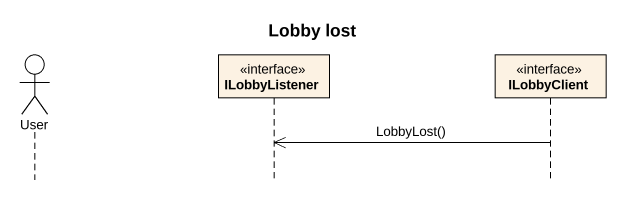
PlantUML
@startuml
title Lobby lost
hide footbox
actor User
participant ILobbyListener <<interface>>
participant ILobbyClient <<interface>>

ILobbyClient ->> ILobbyListener : LobbyLost()
@enduml
